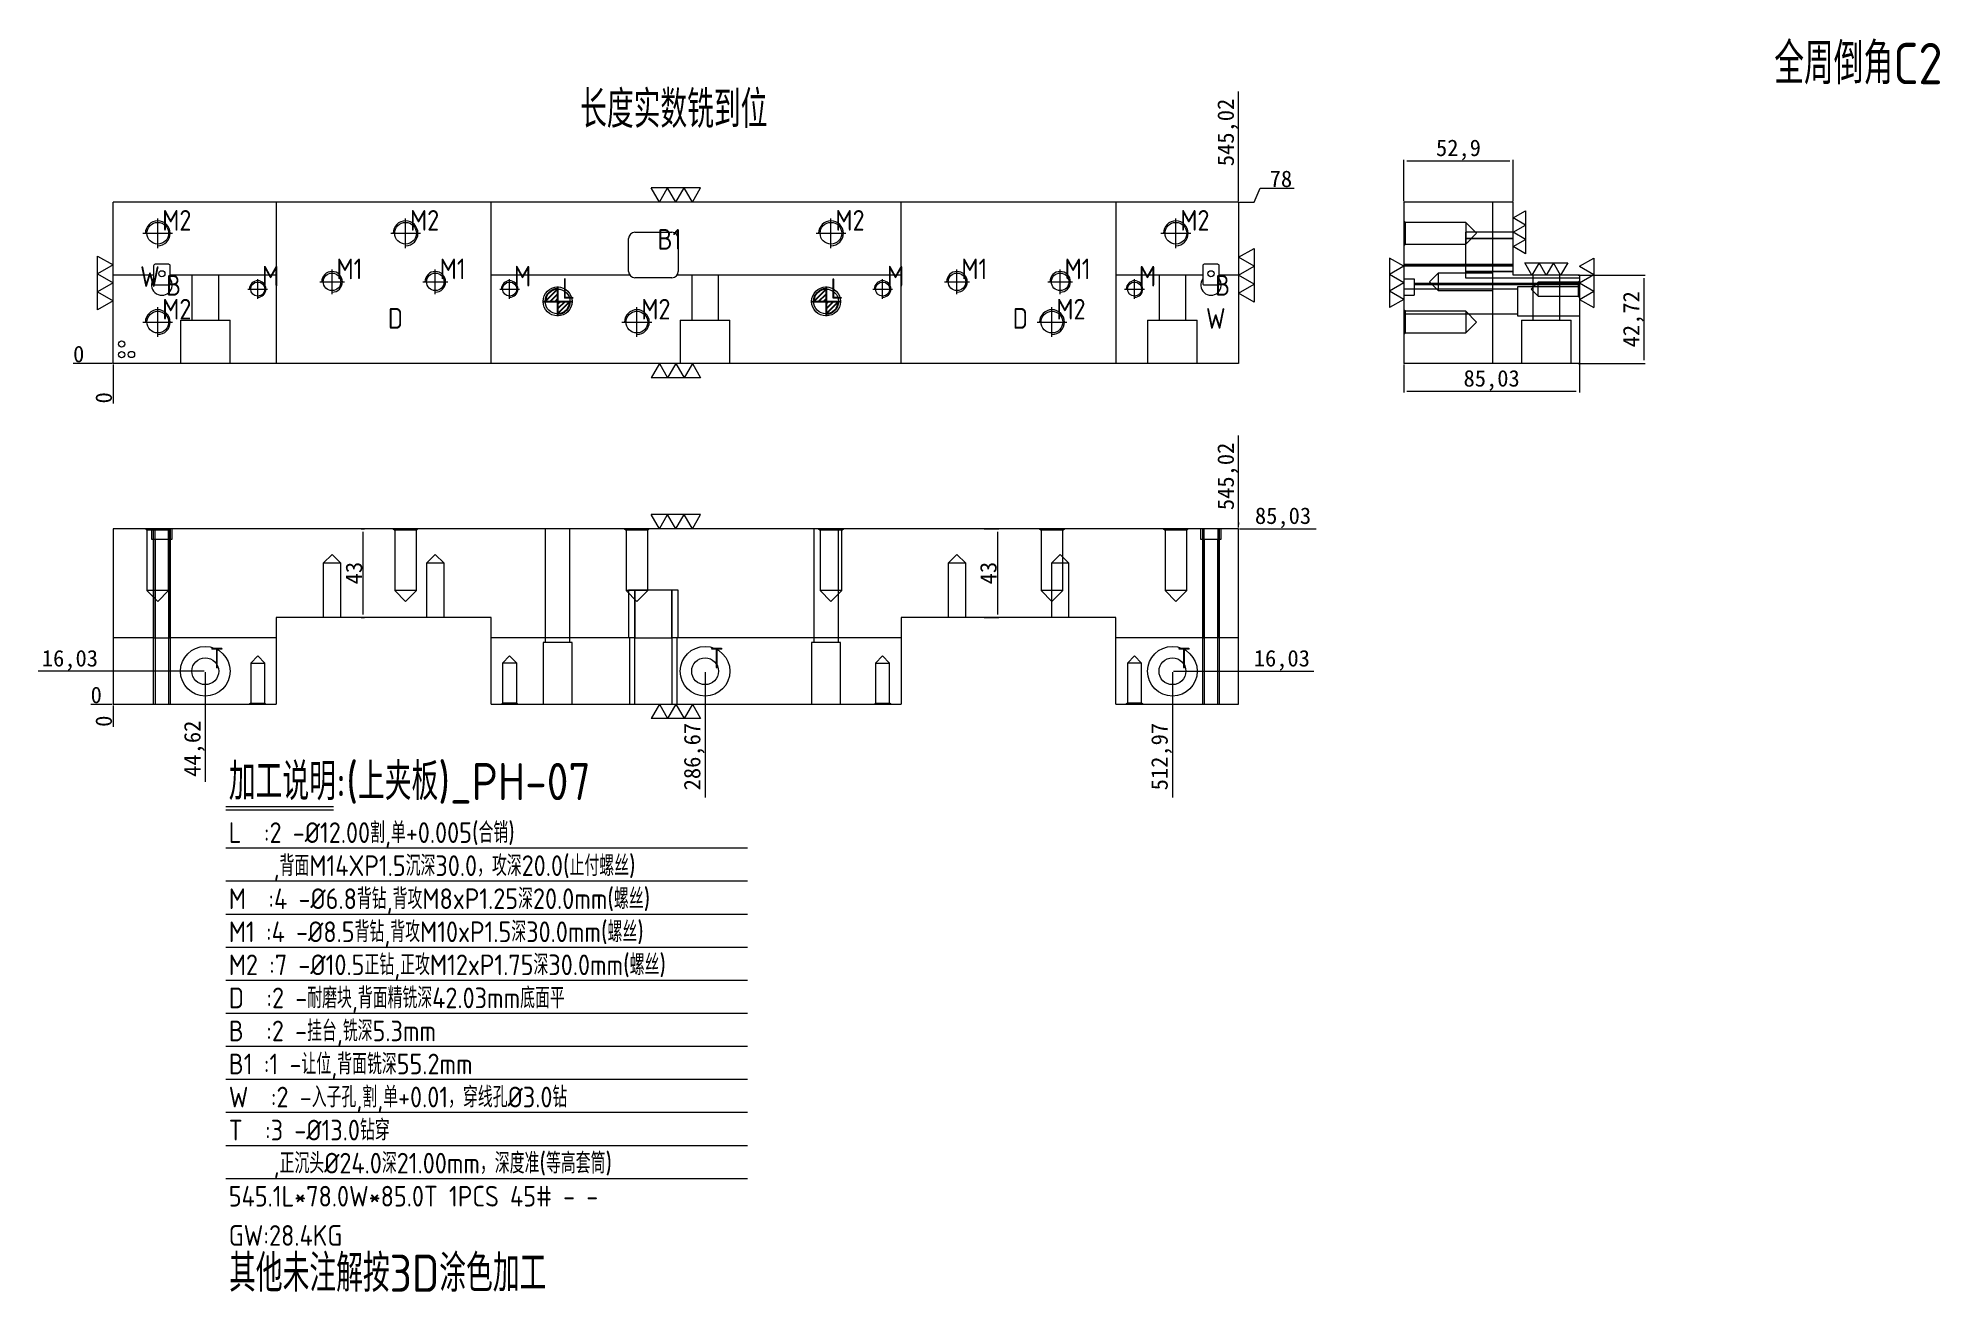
# Model space of a CAD drawing. Header units: millimetres. Extents: x 15161 to 16082, y 65609 to 66216.
import ezdxf

# ---------------------------------------------------------------- set-up
doc = ezdxf.new("R2010")
doc.units = ezdxf.units.MM
doc.linetypes.add('CENTER', pattern=[0])
doc.linetypes.add('DASHED', pattern=[0])
doc.layers.add('dim', color=4, linetype='Continuous')
doc.layers.add('dim_temp', color=161, linetype='Continuous', lineweight=9)
doc.layers.add('PH', color=7, linetype='Continuous', true_color=0xffffff)
doc.layers.add('U1', color=7, linetype='Continuous', true_color=0xffffff)
doc.styles.add('_PUG_ERP', font='txt')
doc.styles.add('gbenor', font='gbenor.shx', dxfattribs={"bigfont": 'gbcbig'})
doc.dimstyles.new('_PUG_ERP', dxfattribs={"dimtxt": 8, "dimasz": 1.5, "dimexe": 0.5, "dimexo": 0.5, "dimgap": 0.5, "dimtad": 1, "dimtxsty": '_PUG_ERP', "dimblk": 'CLOSEDBLANK', "dimcen": 0, "dimclrd": 4, "dimclre": 4, "dimclrt": 3, "dimazin": 3, "dimtfac": 1, "dimtmove": 0, "dimatfit": 3, "dimldrblk": 'CLOSEDBLANK', "dimlwd": 9, "dimlwe": 9})

# ---------------------------------------------------------------- blocks, each defined once
blk = doc.blocks.new('*D1268')
at = {"layer": 'Defpoints', "color": 0}
for p in [(15742.03, 66136.39), (15755.53, 66143.19), (15197.01, 66058.39)]:
    blk.add_point(p, dxfattribs=at)
at = {"layer": 'dim_temp', "color": 4, "lineweight": 9}
for p, q in [((15742.53, 66136.39), (15749.53, 66136.39)), ((15749.53, 66136.39), (15752.53, 66143.19)), ((15752.53, 66143.19), (15768.99, 66143.19))]:
    blk.add_line(p, q, dxfattribs=at)
at = {"layer": 'dim_temp', "color": 3, "lineweight": 18, "insert": (15762.51, 66147.69), "char_height": 8, "attachment_point": 5, "style": '_PUG_ERP'}
blk.add_mtext('78', dxfattribs=at)
blk = doc.blocks.new('_ClosedBlank')
blk = doc.blocks.new('*D1269')
at = {"layer": 'Defpoints', "color": 0}
for p in [(15183.51, 66058.39), (15197.01, 66058.39), (15197.01, 66058.39)]:
    blk.add_point(p, dxfattribs=at)
at = {"layer": 'dim_temp', "color": 4, "lineweight": 9}
blk.add_line((15196.51, 66058.39), (15177.68, 66058.39), dxfattribs=at)
at = {"layer": 'dim_temp', "color": 3, "lineweight": 18, "insert": (15180.35, 66062.89), "char_height": 8, "attachment_point": 5, "style": '_PUG_ERP'}
blk.add_mtext('0', dxfattribs=at)
blk = doc.blocks.new('*D1270')
at = {"layer": 'Defpoints', "color": 0}
for p in [(15197.01, 66058.39), (15197.01, 66058.39), (15197.01, 66044.89)]:
    blk.add_point(p, dxfattribs=at)
at = {"layer": 'dim_temp', "color": 4, "lineweight": 9}
blk.add_line((15197.01, 66057.89), (15197.01, 66039.06), dxfattribs=at)
at = {"layer": 'dim_temp', "color": 3, "lineweight": 18, "insert": (15192.51, 66041.73), "char_height": 8, "attachment_point": 5, "rotation": 90, "style": '_PUG_ERP'}
blk.add_mtext('0', dxfattribs=at)
blk = doc.blocks.new('*D1271')
at = {"layer": 'Defpoints', "color": 0}
for p in [(15742.03, 66149.89), (15742.03, 66136.39), (15197.01, 66058.39)]:
    blk.add_point(p, dxfattribs=at)
at = {"layer": 'dim_temp', "color": 4, "lineweight": 9}
for p, q in [((15742.03, 66146.89), (15742.03, 66190.01)), ((15742.03, 66143.89), (15742.03, 66146.89)), ((15742.03, 66136.89), (15742.03, 66143.89))]:
    blk.add_line(p, q, dxfattribs=at)
at = {"layer": 'dim_temp', "color": 3, "lineweight": 18, "insert": (15736.77, 66170.2), "char_height": 8, "attachment_point": 5, "rotation": 90, "style": '_PUG_ERP'}
blk.add_mtext('545,02', dxfattribs=at)
blk = doc.blocks.new('*D1272')
at = {"layer": 'Defpoints', "color": 0}
for p in [(15709.98, 65909.39), (15747.03, 65909.39), (15197.01, 65893.36)]:
    blk.add_point(p, dxfattribs=at)
at = {"layer": 'dim_temp', "color": 4, "lineweight": 9}
blk.add_line((15710.48, 65909.39), (15778.39, 65909.39), dxfattribs=at)
at = {"layer": 'dim_temp', "color": 3, "lineweight": 18, "insert": (15762.96, 65914.65), "char_height": 8, "attachment_point": 5, "style": '_PUG_ERP'}
blk.add_mtext('16,03', dxfattribs=at)
blk = doc.blocks.new('*D1273')
at = {"layer": 'Defpoints', "color": 0}
for p in [(15742.03, 65978.39), (15747.03, 65978.39), (15197.01, 65893.36)]:
    blk.add_point(p, dxfattribs=at)
at = {"layer": 'dim_temp', "color": 4, "lineweight": 9}
blk.add_line((15742.53, 65978.39), (15779.53, 65978.39), dxfattribs=at)
at = {"layer": 'dim_temp', "color": 3, "lineweight": 18, "insert": (15763.53, 65983.65), "char_height": 8, "attachment_point": 5, "style": '_PUG_ERP'}
blk.add_mtext('85,03', dxfattribs=at)
blk = doc.blocks.new('*D1274')
at = {"layer": 'Defpoints', "color": 0}
for p in [(15192.01, 65893.36), (15197.01, 65893.36), (15197.01, 65893.36)]:
    blk.add_point(p, dxfattribs=at)
at = {"layer": 'dim_temp', "color": 4, "lineweight": 9}
blk.add_line((15196.51, 65893.36), (15186.18, 65893.36), dxfattribs=at)
at = {"layer": 'dim_temp', "color": 3, "lineweight": 18, "insert": (15188.85, 65897.86), "char_height": 8, "attachment_point": 5, "style": '_PUG_ERP'}
blk.add_mtext('0', dxfattribs=at)
blk = doc.blocks.new('*D1275')
at = {"layer": 'Defpoints', "color": 0}
for p in [(15192.01, 65909.39), (15241.63, 65909.39), (15197.01, 65893.36)]:
    blk.add_point(p, dxfattribs=at)
at = {"layer": 'dim_temp', "color": 4, "lineweight": 9}
blk.add_line((15241.13, 65909.39), (15160.66, 65909.39), dxfattribs=at)
at = {"layer": 'dim_temp', "color": 3, "lineweight": 18, "insert": (15176.09, 65914.65), "char_height": 8, "attachment_point": 5, "style": '_PUG_ERP'}
blk.add_mtext('16,03', dxfattribs=at)
blk = doc.blocks.new('*D1276')
at = {"layer": 'Defpoints', "color": 0}
for p in [(15709.98, 65909.39), (15197.01, 65893.36), (15709.98, 65888.36)]:
    blk.add_point(p, dxfattribs=at)
at = {"layer": 'dim_temp', "color": 4, "lineweight": 9}
for p, q in [((15709.98, 65908.89), (15709.98, 65894.36)), ((15709.98, 65894.36), (15709.98, 65891.36)), ((15709.98, 65891.36), (15709.98, 65848.24))]:
    blk.add_line(p, q, dxfattribs=at)
at = {"layer": 'dim_temp', "color": 3, "lineweight": 18, "insert": (15704.72, 65868.05), "char_height": 8, "attachment_point": 5, "rotation": 90, "style": '_PUG_ERP'}
blk.add_mtext('512,97', dxfattribs=at)
blk = doc.blocks.new('*D1277')
at = {"layer": 'Defpoints', "color": 0}
for p in [(15483.68, 65909.39), (15197.01, 65893.36), (15483.68, 65888.36)]:
    blk.add_point(p, dxfattribs=at)
at = {"layer": 'dim_temp', "color": 4, "lineweight": 9}
for p, q in [((15483.68, 65908.89), (15483.68, 65894.36)), ((15483.68, 65894.36), (15483.68, 65891.36)), ((15483.68, 65891.36), (15483.68, 65848.24))]:
    blk.add_line(p, q, dxfattribs=at)
at = {"layer": 'dim_temp', "color": 3, "lineweight": 18, "insert": (15478.42, 65868.05), "char_height": 8, "attachment_point": 5, "rotation": 90, "style": '_PUG_ERP'}
blk.add_mtext('286,67', dxfattribs=at)
blk = doc.blocks.new('*D1278')
at = {"layer": 'Defpoints', "color": 0}
for p in [(15241.63, 65909.39), (15197.01, 65893.36), (15241.63, 65888.36)]:
    blk.add_point(p, dxfattribs=at)
at = {"layer": 'dim_temp', "color": 4, "lineweight": 9}
for p, q in [((15241.63, 65908.89), (15241.63, 65894.36)), ((15241.63, 65894.36), (15241.63, 65891.36)), ((15241.63, 65891.36), (15241.63, 65855.86))]:
    blk.add_line(p, q, dxfattribs=at)
at = {"layer": 'dim_temp', "color": 3, "lineweight": 18, "insert": (15236.37, 65871.86), "char_height": 8, "attachment_point": 5, "rotation": 90, "style": '_PUG_ERP'}
blk.add_mtext('44,62', dxfattribs=at)
blk = doc.blocks.new('*D1279')
at = {"layer": 'Defpoints', "color": 0}
for p in [(15197.01, 65893.36), (15197.01, 65893.36), (15197.01, 65888.36)]:
    blk.add_point(p, dxfattribs=at)
at = {"layer": 'dim_temp', "color": 4, "lineweight": 9}
blk.add_line((15197.01, 65892.86), (15197.01, 65882.53), dxfattribs=at)
at = {"layer": 'dim_temp', "color": 3, "lineweight": 18, "insert": (15192.51, 65885.2), "char_height": 8, "attachment_point": 5, "rotation": 90, "style": '_PUG_ERP'}
blk.add_mtext('0', dxfattribs=at)
blk = doc.blocks.new('*D1280')
at = {"layer": 'Defpoints', "color": 0}
for p in [(15742.03, 65983.39), (15742.03, 65978.39), (15197.01, 65893.36)]:
    blk.add_point(p, dxfattribs=at)
at = {"layer": 'dim_temp', "color": 4, "lineweight": 9}
for p, q in [((15742.03, 65980.39), (15742.03, 66023.51)), ((15742.03, 65978.89), (15742.03, 65981.39)), ((15742.03, 65981.39), (15742.03, 65980.39))]:
    blk.add_line(p, q, dxfattribs=at)
at = {"layer": 'dim_temp', "color": 3, "lineweight": 18, "insert": (15736.77, 66003.7), "char_height": 8, "attachment_point": 5, "rotation": 90, "style": '_PUG_ERP'}
blk.add_mtext('545,02', dxfattribs=at)
blk = doc.blocks.new('*D1281')
at = {"layer": 'Defpoints', "color": 0}
for p in [(15822.03, 66058.39), (15907.06, 66058.39), (15907.06, 66044.89)]:
    blk.add_point(p, dxfattribs=at)
at = {"layer": 'dim_temp', "color": 4, "lineweight": 9}
for p, q in [((15822.03, 66057.89), (15822.03, 66044.39)), ((15907.06, 66057.89), (15907.06, 66044.39)), ((15823.53, 66044.89), (15905.56, 66044.89))]:
    blk.add_line(p, q, dxfattribs=at)
at = {"layer": 'dim_temp', "color": 3, "lineweight": 18, "insert": (15864.55, 66050.15), "char_height": 8, "attachment_point": 5, "style": '_PUG_ERP'}
blk.add_mtext('85,03', dxfattribs=at)
blk = doc.blocks.new('pg_hx_L0')
at = {"color": 230}
for p, q in [((-0.6, 0), (0.6, 0)), ((-0.5, -0.003), (0, 0.497)), ((-0.3, 0), (0, 0.3)), ((-0.1, 0), (0, 0.1)), ((0, 0.6), (0, -0.6)), ((0.5, 0.003), (0, -0.497)), ((0.1, 0), (0, -0.1)), ((0.3, 0), (0, -0.3))]:
    blk.add_line(p, q, dxfattribs=at)
for start, end in [(90, 180), (270, 0)]:
    blk.add_arc((0, 0), 0.5, start, end, dxfattribs=at)
blk = doc.blocks.new('pg_hx_LLL0')
blk.add_blockref('pg_hx_L0', (0, 0))
blk = doc.blocks.new('*D1282')
at = {"layer": 'Defpoints', "color": 0}
for p in [(15874.93, 66156.47), (15822.03, 66136.39), (15874.93, 66136.39)]:
    blk.add_point(p, dxfattribs=at)
at = {"layer": 'dim_temp', "color": 4, "lineweight": 9}
for p, q in [((15822.03, 66136.89), (15822.03, 66156.97)), ((15823.53, 66156.47), (15873.43, 66156.47)), ((15874.93, 66136.89), (15874.93, 66156.97))]:
    blk.add_line(p, q, dxfattribs=at)
at = {"layer": 'dim_temp', "color": 3, "lineweight": 18, "insert": (15848.48, 66161.73), "char_height": 8, "attachment_point": 5, "style": '_PUG_ERP'}
blk.add_mtext('52,9', dxfattribs=at)
blk = doc.blocks.new('*D1283')
at = {"layer": 'Defpoints', "color": 0}
for p in [(15906.02, 66101.11), (15938.44, 66101.11), (15906.02, 66058.39)]:
    blk.add_point(p, dxfattribs=at)
at = {"layer": 'dim_temp', "color": 4, "lineweight": 9}
for p, q in [((15906.52, 66101.11), (15938.94, 66101.11)), ((15938.44, 66059.89), (15938.44, 66099.61)), ((15906.52, 66058.39), (15938.94, 66058.39))]:
    blk.add_line(p, q, dxfattribs=at)
at = {"layer": 'dim_temp', "color": 3, "lineweight": 18, "insert": (15933.18, 66079.75), "char_height": 8, "attachment_point": 5, "rotation": 90, "style": '_PUG_ERP'}
blk.add_mtext('42,72', dxfattribs=at)
blk = doc.blocks.new('*D1284')
at = {"layer": 'Defpoints', "color": 0}
for p in [(15316.67, 65978.39), (15318.17, 65978.39), (15316.67, 65935.39)]:
    blk.add_point(p, dxfattribs=at)
at = {"layer": 'dim_temp', "color": 4, "lineweight": 9}
for p, q in [((15317.17, 65978.39), (15318.67, 65978.39)), ((15318.17, 65936.89), (15318.17, 65976.89)), ((15317.17, 65935.39), (15318.67, 65935.39))]:
    blk.add_line(p, q, dxfattribs=at)
at = {"layer": 'dim_temp', "color": 3, "lineweight": 18, "insert": (15313.67, 65956.89), "char_height": 8, "attachment_point": 5, "rotation": 90, "style": '_PUG_ERP'}
blk.add_mtext('43', dxfattribs=at)
blk = doc.blocks.new('*D1285')
at = {"layer": 'Defpoints', "color": 0}
for p in [(15618.26, 65978.39), (15625.39, 65978.39), (15618.26, 65935.39)]:
    blk.add_point(p, dxfattribs=at)
at = {"layer": 'dim_temp', "color": 4, "lineweight": 9}
for p, q in [((15618.76, 65978.39), (15625.89, 65978.39)), ((15625.39, 65936.89), (15625.39, 65976.89)), ((15618.76, 65935.39), (15625.89, 65935.39))]:
    blk.add_line(p, q, dxfattribs=at)
at = {"layer": 'dim_temp', "color": 3, "lineweight": 18, "insert": (15620.89, 65956.89), "char_height": 8, "attachment_point": 5, "rotation": 90, "style": '_PUG_ERP'}
blk.add_mtext('43', dxfattribs=at)

msp = doc.modelspace()

# ---------------------------------------------------------------- linework, layer by layer
at = {"layer": 'dim', "color": 20, "linetype": 'Continuous', "lineweight": 18}
for p, q in [((15461.525, 66136.392), (15457.525, 66143.32)), ((15481.525, 66143.32), (15457.525, 66143.32)), ((15461.525, 66136.392), (15465.525, 66143.32)), ((15469.525, 66136.392), (15465.525, 66143.32)), ((15469.525, 66136.392), (15473.525, 66143.32)), ((15477.525, 66136.392), (15473.525, 66143.32)), ((15477.525, 66136.392), (15481.525, 66143.32)), ((15822.034, 66105.392), (15815.106, 66109.392)), ((15815.106, 66109.392), (15815.106, 66085.392)), ((15907.064, 66105.392), (15913.992, 66109.392)), ((15913.992, 66109.392), (15913.992, 66085.392)), ((15822.034, 66105.392), (15815.106, 66101.392)), ((15822.034, 66097.392), (15815.106, 66101.392)), ((15907.064, 66105.392), (15913.992, 66101.392)), ((15907.064, 66097.392), (15913.992, 66101.392)), ((15822.034, 66097.392), (15815.106, 66093.392)), ((15822.034, 66089.392), (15815.106, 66093.392)), ((15907.064, 66097.392), (15913.992, 66093.392)), ((15907.064, 66089.392), (15913.992, 66093.392)), ((15822.034, 66089.392), (15815.106, 66085.392)), ((15907.064, 66089.392), (15913.992, 66085.392)), ((15461.525, 66058.392), (15457.525, 66051.464)), ((15461.525, 66058.392), (15465.525, 66051.464)), ((15469.525, 66058.392), (15465.525, 66051.464)), ((15469.525, 66058.392), (15473.525, 66051.464)), ((15477.525, 66058.392), (15473.525, 66051.464)), ((15477.525, 66058.392), (15481.525, 66051.464)), ((15481.525, 66051.464), (15457.525, 66051.464)), ((15461.525, 65978.392), (15457.525, 65985.32)), ((15481.525, 65985.32), (15457.525, 65985.32)), ((15461.525, 65978.392), (15465.525, 65985.32)), ((15469.525, 65978.392), (15465.525, 65985.32)), ((15469.525, 65978.392), (15473.525, 65985.32)), ((15477.525, 65978.392), (15473.525, 65985.32)), ((15477.525, 65978.392), (15481.525, 65985.32)), ((15461.525, 65893.362), (15457.525, 65886.434)), ((15461.525, 65893.362), (15465.525, 65886.434)), ((15469.525, 65893.362), (15465.525, 65886.434)), ((15469.525, 65893.362), (15473.525, 65886.434)), ((15477.525, 65893.362), (15473.525, 65886.434)), ((15477.525, 65893.362), (15481.525, 65886.434)), ((15481.525, 65886.434), (15457.525, 65886.434))]:
    msp.add_line(p, q, dxfattribs=at)
at = {"layer": 'dim', "color": 8, "linetype": 'Continuous', "lineweight": 18}
for p, q in [((15251.517, 65843.862), (15303.681, 65843.862)), ((15251.517, 65842.362), (15303.681, 65842.362)), ((15251.517, 65823.862), (15504.237, 65823.862)), ((15251.517, 65807.862), (15504.237, 65807.862)), ((15251.517, 65791.862), (15504.237, 65791.862)), ((15251.517, 65775.862), (15504.237, 65775.862)), ((15251.517, 65759.862), (15504.237, 65759.862)), ((15251.517, 65743.862), (15504.237, 65743.862)), ((15251.517, 65727.862), (15504.237, 65727.862)), ((15251.517, 65711.862), (15504.237, 65711.862)), ((15251.517, 65695.862), (15504.237, 65695.862)), ((15251.517, 65679.862), (15504.237, 65679.862)), ((15251.517, 65663.862), (15504.237, 65663.862))]:
    msp.add_line(p, q, dxfattribs=at)
at = {"layer": 'dim', "lineweight": 18}
for points in [[(15880.934, 66111.511), (15874.934, 66114.975), (15880.934, 66118.439), (15874.934, 66121.903), (15880.934, 66125.367), (15874.934, 66128.832), (15880.934, 66132.296), (15880.934, 66111.511)], [(15189.515, 66110.383), (15197.015, 66106.053), (15189.515, 66101.722), (15197.015, 66097.392), (15189.515, 66093.062), (15197.015, 66088.732), (15189.515, 66084.402), (15189.515, 66110.383)], [(15749.534, 66088.122), (15742.034, 66092.452), (15749.534, 66096.782), (15742.034, 66101.112), (15749.534, 66105.442), (15742.034, 66109.773), (15749.534, 66114.103), (15749.534, 66088.122)], [(15901.392, 66107.112), (15897.927, 66101.112), (15894.463, 66107.112), (15890.999, 66101.112), (15887.535, 66107.112), (15884.071, 66101.112), (15880.607, 66107.112), (15901.392, 66107.112)]]:
    msp.add_lwpolyline(points, close=True, dxfattribs=at)
for centre in [(15201.149, 66067.773), (15201.149, 66062.603), (15205.89, 66062.711)]:
    msp.add_circle(centre, 1.523, dxfattribs=at)
at = {"layer": 'PH', "color": 135, "linetype": 'Continuous', "lineweight": 18}
for p, q in [((15742.034, 66136.392), (15197.015, 66136.392)), ((15197.015, 66058.392), (15197.015, 66136.392)), ((15742.034, 66136.392), (15742.034, 66058.392)), ((15874.934, 66136.392), (15822.034, 66136.392)), ((15822.034, 66136.392), (15822.034, 66058.392)), ((15874.934, 66101.112), (15874.934, 66136.392)), ((15907.064, 66101.112), (15874.934, 66101.112)), ((15907.064, 66101.112), (15907.064, 66058.392)), ((15742.034, 66058.392), (15197.015, 66058.392)), ((15907.064, 66058.392), (15822.034, 66058.392)), ((15742.034, 65978.392), (15197.015, 65978.392)), ((15197.015, 65978.392), (15197.015, 65893.362)), ((15742.034, 65893.362), (15742.034, 65978.392)), ((15276.034, 65935.392), (15276.034, 65893.362)), ((15380.034, 65893.362), (15380.034, 65935.392)), ((15578.634, 65935.392), (15578.634, 65893.362)), ((15682.634, 65893.362), (15682.634, 65935.392)), ((15197.015, 65893.362), (15276.034, 65893.362)), ((15380.034, 65893.362), (15578.634, 65893.362)), ((15682.634, 65893.362), (15742.034, 65893.362))]:
    msp.add_line(p, q, dxfattribs=at)
at = {"layer": 'PH', "color": 2, "linetype": 'DASHED', "lineweight": 13, "ltscale": 0.568558}
for p, q in [((15276.034, 66136.392), (15276.034, 66058.392)), ((15380.034, 66058.392), (15380.034, 66136.392)), ((15578.634, 66058.392), (15578.634, 66136.392)), ((15682.634, 66136.392), (15682.634, 66058.392)), ((15865.034, 66136.392), (15865.034, 66058.392))]:
    msp.add_line(p, q, dxfattribs=at)
at = {"layer": 'PH', "color": 1, "linetype": 'CENTER', "lineweight": 18, "ltscale": 0.568558}
for p, q in [((15218.634, 66114.192), (15218.634, 66128.592)), ((15338.634, 66114.192), (15338.634, 66128.592)), ((15544.634, 66114.192), (15544.634, 66128.592)), ((15711.634, 66114.192), (15711.634, 66128.592)), ((15211.434, 66121.392), (15225.834, 66121.392)), ((15331.434, 66121.392), (15345.834, 66121.392)), ((15537.434, 66121.392), (15551.834, 66121.392)), ((15704.434, 66121.392), (15718.834, 66121.392)), ((15303.034, 66091.892), (15303.034, 66103.892)), ((15353.034, 66091.892), (15353.034, 66103.892)), ((15605.634, 66091.892), (15605.634, 66103.892)), ((15655.634, 66091.892), (15655.634, 66103.892)), ((15262.234, 66094.392), (15271.834, 66094.392)), ((15267.034, 66089.592), (15267.034, 66099.192)), ((15297.034, 66097.892), (15309.034, 66097.892)), ((15347.034, 66097.892), (15359.034, 66097.892)), ((15384.234, 66094.392), (15393.834, 66094.392)), ((15389.034, 66089.592), (15389.034, 66099.192)), ((15564.834, 66094.392), (15574.434, 66094.392)), ((15569.634, 66089.592), (15569.634, 66099.192)), ((15599.634, 66097.892), (15611.634, 66097.892)), ((15649.634, 66097.892), (15661.634, 66097.892)), ((15686.834, 66094.392), (15696.434, 66094.392)), ((15691.634, 66089.592), (15691.634, 66099.192)), ((15218.634, 66071.192), (15218.634, 66085.592)), ((15450.634, 66071.192), (15450.634, 66085.592)), ((15651.634, 66071.192), (15651.634, 66085.592)), ((15211.434, 66078.392), (15225.834, 66078.392)), ((15443.434, 66078.392), (15457.834, 66078.392)), ((15644.434, 66078.392), (15658.834, 66078.392))]:
    msp.add_line(p, q, dxfattribs=at)
at = {"layer": 'PH', "color": 135, "linetype": 'DASHED', "lineweight": 13, "ltscale": 0.568558}
for p, q in [((15822.781, 66126.645), (15822.034, 66127.392)), ((15852.034, 66126.645), (15822.781, 66126.645)), ((15822.781, 66121.392), (15822.781, 66126.645)), ((15822.781, 66116.139), (15822.781, 66121.392)), ((15874.934, 66121.903), (15851.834, 66121.903)), ((15857.287, 66121.392), (15852.034, 66126.645)), ((15852.034, 66126.645), (15852.034, 66121.392)), ((15852.034, 66116.139), (15857.287, 66121.392)), ((15852.034, 66121.392), (15852.034, 66116.139)), ((15822.034, 66115.392), (15822.781, 66116.139)), ((15822.781, 66116.139), (15852.034, 66116.139)), ((15216.634, 66101.112), (15197.015, 66101.112)), ((15276.034, 66101.112), (15224.634, 66101.112)), ((15447.228, 66101.112), (15380.034, 66101.112)), ((15578.634, 66101.112), (15470.041, 66101.112)), ((15724.634, 66101.112), (15682.634, 66101.112)), ((15742.034, 66101.112), (15732.634, 66101.112)), ((15851.834, 66099.903), (15907.064, 66099.903)), ((15822.034, 66099.392), (15827.034, 66099.392)), ((15877.064, 66094.392), (15822.034, 66094.392)), ((15822.034, 66091.392), (15827.034, 66091.392)), ((15907.064, 66096.392), (15827.034, 66096.392)), ((15907.064, 66095.392), (15877.064, 66095.392)), ((15877.064, 66095.392), (15877.064, 66088.392)), ((15822.034, 66082.392), (15877.064, 66082.392)), ((15877.064, 66088.392), (15877.064, 66081.392)), ((15877.064, 66081.392), (15907.064, 66081.392)), ((15215.634, 65978.392), (15215.634, 65973.392)), ((15216.634, 65973.392), (15216.634, 65978.392)), ((15216.634, 65893.362), (15216.634, 65973.392)), ((15224.634, 65978.392), (15224.634, 65973.392)), ((15224.634, 65973.392), (15224.634, 65893.362)), ((15225.634, 65973.392), (15225.634, 65978.392)), ((15406.253, 65978.392), (15406.253, 65923.362)), ((15418.254, 65923.362), (15418.254, 65978.392)), ((15536.253, 65978.392), (15536.253, 65923.362)), ((15548.254, 65923.362), (15548.254, 65978.392)), ((15705.634, 65978.392), (15706.381, 65977.645)), ((15706.381, 65977.645), (15706.381, 65948.392)), ((15716.887, 65977.645), (15706.381, 65977.645)), ((15716.887, 65977.645), (15717.634, 65978.392)), ((15716.887, 65948.392), (15716.887, 65977.645)), ((15723.634, 65978.392), (15723.634, 65973.392)), ((15724.634, 65973.392), (15724.634, 65978.392)), ((15724.634, 65893.362), (15724.634, 65973.392)), ((15732.634, 65978.392), (15732.634, 65973.392)), ((15732.634, 65973.392), (15732.634, 65893.362)), ((15733.634, 65973.392), (15733.634, 65978.392)), ((15446.634, 65948.592), (15446.634, 65925.492)), ((15470.634, 65925.492), (15470.634, 65948.592)), ((15706.381, 65948.392), (15711.634, 65943.139)), ((15716.887, 65948.392), (15706.381, 65948.392)), ((15711.634, 65943.139), (15716.887, 65948.392)), ((15216.634, 65925.492), (15197.015, 65925.492)), ((15216.634, 65925.492), (15217.334, 65925.492)), ((15223.934, 65925.492), (15224.634, 65925.492)), ((15276.034, 65925.492), (15224.634, 65925.492)), ((15447.228, 65925.492), (15380.034, 65925.492)), ((15449.634, 65925.492), (15447.228, 65925.492)), ((15447.228, 65893.362), (15447.228, 65925.492)), ((15449.634, 65925.492), (15467.634, 65925.492)), ((15470.041, 65925.492), (15467.634, 65925.492)), ((15578.634, 65925.492), (15470.041, 65925.492)), ((15470.041, 65925.492), (15470.041, 65893.362)), ((15724.634, 65925.492), (15682.634, 65925.492)), ((15724.634, 65925.492), (15725.334, 65925.492)), ((15732.634, 65925.492), (15731.934, 65925.492)), ((15742.034, 65925.492), (15732.634, 65925.492)), ((15405.254, 65923.362), (15405.254, 65893.362)), ((15419.254, 65923.362), (15405.254, 65923.362)), ((15419.254, 65893.362), (15419.254, 65923.362)), ((15535.254, 65923.362), (15535.254, 65893.362)), ((15549.254, 65923.362), (15535.254, 65923.362)), ((15549.254, 65893.362), (15549.254, 65923.362))]:
    msp.add_line(p, q, dxfattribs=at)
at = {"layer": 'PH', "color": 31, "linetype": 'DASHED', "lineweight": 13, "ltscale": 0.568558}
for p, q in [((15446.634, 66102.903), (15446.634, 66118.903)), ((15449.634, 66121.903), (15467.634, 66121.903)), ((15470.634, 66118.903), (15470.634, 66102.903)), ((15851.834, 66121.903), (15851.834, 66118.903)), ((15851.834, 66118.903), (15851.834, 66102.903)), ((15235.133, 66101.112), (15235.133, 66079.392)), ((15248.135, 66079.392), (15248.135, 66101.112)), ((15467.634, 66099.903), (15449.634, 66099.903)), ((15477.183, 66101.112), (15477.183, 66079.392)), ((15490.185, 66079.392), (15490.185, 66101.112)), ((15703.483, 66101.112), (15703.483, 66079.392)), ((15716.485, 66079.392), (15716.485, 66101.112)), ((15851.834, 66102.903), (15851.834, 66099.903)), ((15884.533, 66101.112), (15884.533, 66079.392)), ((15897.535, 66079.392), (15897.535, 66101.112)), ((15827.034, 66099.392), (15827.034, 66091.392)), ((15229.633, 66079.392), (15229.633, 66058.392)), ((15229.633, 66079.392), (15253.636, 66079.392)), ((15253.636, 66058.392), (15253.636, 66079.392)), ((15471.683, 66079.392), (15471.683, 66058.392)), ((15471.683, 66079.392), (15495.686, 66079.392)), ((15495.686, 66058.392), (15495.686, 66079.392)), ((15697.983, 66079.392), (15697.983, 66058.392)), ((15697.983, 66079.392), (15721.986, 66079.392)), ((15721.986, 66058.392), (15721.986, 66079.392)), ((15879.033, 66079.392), (15879.033, 66058.392)), ((15879.033, 66079.392), (15903.036, 66079.392)), ((15903.036, 66058.392), (15903.036, 66079.392)), ((15215.634, 65973.392), (15225.634, 65973.392)), ((15723.634, 65973.392), (15733.634, 65973.392)), ((15449.634, 65948.592), (15446.634, 65948.592)), ((15467.634, 65948.592), (15449.634, 65948.592)), ((15470.634, 65948.592), (15467.634, 65948.592))]:
    msp.add_line(p, q, dxfattribs=at)
at = {"layer": 'PH', "color": 155, "linetype": 'DASHED', "lineweight": 13, "ltscale": 0.568558}
for p, q in [((15874.934, 66118.903), (15851.834, 66118.903)), ((15851.834, 66118.903), (15874.934, 66118.903)), ((15822.034, 66105.692), (15874.934, 66105.692)), ((15874.934, 66105.692), (15822.034, 66105.692)), ((15822.034, 66105.692), (15874.934, 66105.692)), ((15874.934, 66105.692), (15822.034, 66105.692)), ((15851.834, 66102.903), (15874.934, 66102.903)), ((15874.934, 66102.903), (15851.834, 66102.903)), ((15907.064, 66097.092), (15827.034, 66097.092)), ((15827.034, 66097.092), (15907.064, 66097.092)), ((15907.064, 66097.092), (15827.034, 66097.092)), ((15827.034, 66097.092), (15907.064, 66097.092)), ((15217.334, 65925.492), (15217.334, 65978.392)), ((15217.334, 65973.392), (15217.334, 65893.362)), ((15223.934, 65978.392), (15223.934, 65925.492)), ((15223.934, 65893.362), (15223.934, 65973.392)), ((15725.334, 65925.492), (15725.334, 65978.392)), ((15725.334, 65973.392), (15725.334, 65893.362)), ((15731.934, 65978.392), (15731.934, 65925.492)), ((15731.934, 65893.362), (15731.934, 65973.392)), ((15449.634, 65948.592), (15449.634, 65925.492)), ((15449.634, 65893.362), (15449.634, 65948.592)), ((15467.634, 65925.492), (15467.634, 65948.592)), ((15467.634, 65948.592), (15467.634, 65893.362))]:
    msp.add_line(p, q, dxfattribs=at)
at = {"layer": 'PH', "color": 1, "linetype": 'DASHED', "lineweight": 13, "ltscale": 0.568558}
for p, q in [((15822.034, 66106.392), (15874.934, 66106.392)), ((15217.334, 65925.492), (15223.934, 65925.492)), ((15731.934, 65925.492), (15725.334, 65925.492))]:
    msp.add_line(p, q, dxfattribs=at)
at = {"layer": 'PH', "color": 5, "linetype": 'DASHED', "lineweight": 13, "ltscale": 0.568558}
for p, q in [((15838.707, 66102.145), (15834.454, 66097.892)), ((15865.034, 66102.145), (15838.707, 66102.145)), ((15838.707, 66102.145), (15838.707, 66097.892)), ((15834.454, 66097.892), (15838.707, 66093.639)), ((15838.707, 66097.892), (15838.707, 66093.639)), ((15838.707, 66093.639), (15865.034, 66093.639)), ((15887.064, 66097.795), (15883.661, 66094.392)), ((15883.661, 66094.392), (15887.064, 66090.989)), ((15906.467, 66097.795), (15887.064, 66097.795)), ((15887.064, 66094.392), (15887.064, 66097.795)), ((15887.064, 66090.989), (15887.064, 66094.392)), ((15887.064, 66090.989), (15906.467, 66090.989)), ((15907.064, 66098.392), (15906.467, 66097.795)), ((15906.467, 66097.795), (15906.467, 66094.392)), ((15906.467, 66094.392), (15906.467, 66090.989)), ((15906.467, 66090.989), (15907.064, 66090.392)), ((15822.781, 66083.645), (15822.034, 66084.392)), ((15852.034, 66083.645), (15822.781, 66083.645)), ((15822.781, 66078.392), (15822.781, 66083.645)), ((15857.287, 66078.392), (15852.034, 66083.645)), ((15852.034, 66083.645), (15852.034, 66078.392)), ((15822.034, 66072.392), (15822.781, 66073.139)), ((15822.781, 66073.139), (15822.781, 66078.392)), ((15822.781, 66073.139), (15852.034, 66073.139)), ((15852.034, 66073.139), (15857.287, 66078.392)), ((15852.034, 66078.392), (15852.034, 66073.139)), ((15212.634, 65978.392), (15213.381, 65977.645)), ((15213.381, 65977.645), (15213.381, 65948.392)), ((15223.887, 65977.645), (15213.381, 65977.645)), ((15223.887, 65977.645), (15224.634, 65978.392)), ((15223.887, 65948.392), (15223.887, 65977.645)), ((15332.634, 65978.392), (15333.381, 65977.645)), ((15333.381, 65977.645), (15333.381, 65948.392)), ((15343.887, 65977.645), (15333.381, 65977.645)), ((15343.887, 65977.645), (15344.634, 65978.392)), ((15343.887, 65948.392), (15343.887, 65977.645)), ((15444.634, 65978.392), (15445.381, 65977.645)), ((15445.381, 65977.645), (15445.381, 65948.392)), ((15455.887, 65977.645), (15445.381, 65977.645)), ((15455.887, 65977.645), (15456.634, 65978.392)), ((15455.887, 65948.392), (15455.887, 65977.645)), ((15538.634, 65978.392), (15539.381, 65977.645)), ((15539.381, 65977.645), (15539.381, 65948.392)), ((15549.887, 65977.645), (15539.381, 65977.645)), ((15549.887, 65977.645), (15550.634, 65978.392)), ((15549.887, 65948.392), (15549.887, 65977.645)), ((15645.634, 65978.392), (15646.381, 65977.645)), ((15646.381, 65977.645), (15646.381, 65948.392)), ((15656.887, 65977.645), (15646.381, 65977.645)), ((15656.887, 65977.645), (15657.634, 65978.392)), ((15656.887, 65948.392), (15656.887, 65977.645)), ((15303.034, 65965.972), (15298.781, 65961.719)), ((15298.781, 65961.719), (15298.781, 65935.392)), ((15307.287, 65961.719), (15298.781, 65961.719)), ((15307.287, 65961.719), (15303.034, 65965.972)), ((15307.287, 65935.392), (15307.287, 65961.719)), ((15353.034, 65965.972), (15348.781, 65961.719)), ((15348.781, 65961.719), (15348.781, 65935.392)), ((15357.287, 65961.719), (15348.781, 65961.719)), ((15357.287, 65961.719), (15353.034, 65965.972)), ((15357.287, 65935.392), (15357.287, 65961.719)), ((15605.634, 65965.972), (15601.381, 65961.719)), ((15601.381, 65961.719), (15601.381, 65935.392)), ((15609.887, 65961.719), (15601.381, 65961.719)), ((15609.887, 65961.719), (15605.634, 65965.972)), ((15609.887, 65935.392), (15609.887, 65961.719)), ((15655.634, 65965.972), (15651.381, 65961.719)), ((15651.381, 65961.719), (15651.381, 65935.392)), ((15659.887, 65961.719), (15651.381, 65961.719)), ((15659.887, 65961.719), (15655.634, 65965.972)), ((15659.887, 65935.392), (15659.887, 65961.719)), ((15213.381, 65948.392), (15218.634, 65943.139)), ((15223.887, 65948.392), (15213.381, 65948.392)), ((15218.634, 65943.139), (15223.887, 65948.392)), ((15333.381, 65948.392), (15338.634, 65943.139)), ((15343.887, 65948.392), (15333.381, 65948.392)), ((15338.634, 65943.139), (15343.887, 65948.392)), ((15445.381, 65948.392), (15450.634, 65943.139)), ((15455.887, 65948.392), (15445.381, 65948.392)), ((15450.634, 65943.139), (15455.887, 65948.392)), ((15539.381, 65948.392), (15544.634, 65943.139)), ((15549.887, 65948.392), (15539.381, 65948.392)), ((15544.634, 65943.139), (15549.887, 65948.392)), ((15646.381, 65948.392), (15651.634, 65943.139)), ((15656.887, 65948.392), (15646.381, 65948.392)), ((15651.634, 65943.139), (15656.887, 65948.392)), ((15267.034, 65916.765), (15263.631, 65913.362)), ((15270.437, 65913.362), (15267.034, 65916.765)), ((15389.034, 65916.765), (15385.631, 65913.362)), ((15392.437, 65913.362), (15389.034, 65916.765)), ((15569.634, 65916.765), (15566.231, 65913.362)), ((15573.037, 65913.362), (15569.634, 65916.765)), ((15691.634, 65916.765), (15688.231, 65913.362)), ((15695.037, 65913.362), (15691.634, 65916.765)), ((15263.631, 65913.362), (15263.631, 65893.959)), ((15263.631, 65913.362), (15270.437, 65913.362)), ((15270.437, 65893.959), (15270.437, 65913.362)), ((15385.631, 65913.362), (15385.631, 65893.959)), ((15392.437, 65913.362), (15385.631, 65913.362)), ((15392.437, 65893.959), (15392.437, 65913.362)), ((15566.231, 65913.362), (15566.231, 65893.959)), ((15566.231, 65913.362), (15573.037, 65913.362)), ((15573.037, 65893.959), (15573.037, 65913.362)), ((15688.231, 65913.362), (15688.231, 65893.959)), ((15695.037, 65913.362), (15688.231, 65913.362)), ((15695.037, 65893.959), (15695.037, 65913.362)), ((15263.631, 65893.959), (15263.034, 65893.362)), ((15263.631, 65893.959), (15270.437, 65893.959)), ((15271.034, 65893.362), (15270.437, 65893.959)), ((15385.631, 65893.959), (15385.034, 65893.362)), ((15392.437, 65893.959), (15385.631, 65893.959)), ((15393.034, 65893.362), (15392.437, 65893.959)), ((15566.231, 65893.959), (15565.634, 65893.362)), ((15566.231, 65893.959), (15573.037, 65893.959)), ((15573.634, 65893.362), (15573.037, 65893.959)), ((15688.231, 65893.959), (15687.634, 65893.362)), ((15695.037, 65893.959), (15688.231, 65893.959)), ((15695.634, 65893.362), (15695.037, 65893.959))]:
    msp.add_line(p, q, dxfattribs=at)
at = {"layer": 'PH', "color": 2, "linetype": 'Continuous', "lineweight": 18}
for p, q in [((15380.034, 65935.392), (15276.034, 65935.392)), ((15682.634, 65935.392), (15578.634, 65935.392))]:
    msp.add_line(p, q, dxfattribs=at)
at = {"layer": 'PH', "color": 1, "lineweight": 18}
for points in [[(15224.634, 66097.092), (15224.634, 66099.392), (15224.634, 66105.692, 0.4142136), (15223.934, 66106.392), (15217.334, 66106.392, 0.4142136), (15216.634, 66105.692), (15216.634, 66099.392), (15216.634, 66097.092, 0.4142136), (15217.334, 66096.392), (15223.934, 66096.392, 0.4142136)], [(15732.634, 66097.092), (15732.634, 66099.392), (15732.634, 66105.692, 0.4142136), (15731.934, 66106.392), (15725.334, 66106.392, 0.4142136), (15724.634, 66105.692), (15724.634, 66099.392), (15724.634, 66097.092, 0.4142136), (15725.334, 66096.392), (15731.934, 66096.392, 0.4142136)]]:
    msp.add_lwpolyline(points, format="xyb", close=True, dxfattribs=at)
at = {"layer": 'PH', "color": 42, "linetype": 'Continuous', "lineweight": 18}
for centre, radius in [((15218.634, 66121.392), 5.253), ((15338.634, 66121.392), 5.253), ((15544.634, 66121.392), 5.253), ((15711.634, 66121.392), 5.253), ((15220.615, 66101.792), 1.5), ((15728.615, 66101.792), 1.5), ((15218.634, 66078.392), 5.253), ((15450.634, 66078.392), 5.253), ((15651.634, 66078.392), 5.253), ((15241.634, 65909.392), 12.002), ((15483.684, 65909.392), 12.002), ((15709.984, 65909.392), 12.002)]:
    msp.add_circle(centre, radius, dxfattribs=at)
at = {"layer": 'PH', "color": 30, "linetype": 'DASHED', "lineweight": 13, "ltscale": 0.568558}
for centre, radius in [((15303.034, 66097.892), 4.253), ((15353.034, 66097.892), 4.253), ((15605.634, 66097.892), 4.253), ((15655.634, 66097.892), 4.253), ((15267.034, 66094.392), 3.403), ((15389.034, 66094.392), 3.403), ((15412.254, 66088.392), 7), ((15542.254, 66088.392), 7), ((15569.634, 66094.392), 3.403), ((15691.634, 66094.392), 3.403)]:
    msp.add_circle(centre, radius, dxfattribs=at)
at = {"layer": 'PH', "color": 1, "linetype": 'Continuous', "lineweight": 18}
for centre in [(15412.254, 66088.392), (15542.254, 66088.392)]:
    msp.add_circle(centre, 6, dxfattribs=at)
at = {"layer": 'PH', "color": 2, "linetype": 'Continuous', "lineweight": 18}
for centre in [(15241.634, 65909.392), (15483.684, 65909.392), (15709.984, 65909.392)]:
    msp.add_circle(centre, 6.501, dxfattribs=at)
at = {"layer": 'PH', "color": 42, "linetype": 'Continuous', "lineweight": 18}
for centre in [(15218.634, 66121.392), (15338.634, 66121.392), (15544.634, 66121.392), (15711.634, 66121.392), (15218.634, 66078.392), (15450.634, 66078.392), (15651.634, 66078.392)]:
    msp.add_arc(centre, 6, 270, 180, dxfattribs=at)
at = {"layer": 'PH', "color": 31, "linetype": 'DASHED', "lineweight": 13, "ltscale": 0.568558}
for centre, start, end in [((15449.634, 66118.903), 90, 180), ((15467.634, 66118.903), 0, 90), ((15449.634, 66102.903), 180, 270), ((15467.634, 66102.903), 270, 0)]:
    msp.add_arc(centre, 3, start, end, dxfattribs=at)
at = {"layer": 'PH', "color": 30, "linetype": 'DASHED', "lineweight": 18, "ltscale": 0.568558}
for centre, radius in [((15303.034, 66097.892), 5), ((15353.034, 66097.892), 5), ((15605.634, 66097.892), 5), ((15655.634, 66097.892), 5), ((15267.034, 66094.392), 4), ((15389.034, 66094.392), 4), ((15569.634, 66094.392), 4), ((15691.634, 66094.392), 4)]:
    msp.add_arc(centre, radius, 270, 180, dxfattribs=at)
at = {"layer": 'PH', "color": 135, "linetype": 'Continuous', "lineweight": 18}
for centre in [(15220.634, 66096.392), (15728.634, 66096.392)]:
    msp.add_arc(centre, 5, 143.130102, 36.869898, dxfattribs=at)

# ---------------------------------------------------------------- block references
at = {"layer": 'PH', "lineweight": 18, "ltscale": 0.568558, "xscale": 12, "yscale": 12, "zscale": 12}
for p in [(15412.254, 66088.392), (15542.254, 66088.392)]:
    msp.add_blockref('pg_hx_LLL0', p, dxfattribs=at)

# ---------------------------------------------------------------- texts
at = {"layer": 'dim', "color": 21, "lineweight": 18, "style": 'gbenor'}
for s, p in [('长度实数铣到位', (15423.141, 66172.392)), ('其他未注解按3D涂色加工', (15253.185, 65608.969))]:
    msp.add_text(s, height=18, dxfattribs=at).set_placement(p)
at = {"layer": 'dim', "color": 4, "lineweight": 18, "style": 'gbenor'}
for s, height, p in [('M2', 10, (15220.779, 66122.657)), ('M2', 10, (15340.779, 66122.657)), ('M2', 10, (15546.779, 66122.657)), ('M2', 10, (15713.779, 66122.657)), ('B1', 10, (15460.659, 66113.458)), ('M1', 10, (15305.159, 66099.147)), ('M1', 10, (15355.159, 66099.147)), ('M1', 10, (15607.759, 66099.147)), ('M1', 10, (15657.759, 66099.147)), ('W', 10, (15210.104, 66095.447)), ('B', 10, (15222.659, 66091.197)), ('M', 10, (15269.139, 66095.637)), ('M', 10, (15391.139, 66095.637)), ('L', 10, (15414.418, 66089.667)), ('L', 10, (15544.418, 66089.667)), ('M', 10, (15571.739, 66095.637)), ('M', 10, (15693.739, 66095.637)), ('B', 10, (15730.659, 66091.197)), ('M2', 10, (15220.779, 66079.657)), ('D', 10, (15330.059, 66075.197)), ('M2', 10, (15452.779, 66079.657)), ('D', 10, (15632.659, 66075.197)), ('M2', 10, (15653.779, 66079.657)), ('W', 10, (15726.204, 66075.197)), ('T', 10, (15243.899, 65910.717)), ('T', 10, (15485.949, 65910.717)), ('T', 10, (15712.249, 65910.717)), ('加工说明:(上夹板)_PH-07', 18, (15253.052, 65846.969)), ('    ,背面M14XP1.5沉深30.0，攻深20.0(止付螺丝)', 10, (15253.017, 65810.255)), ('M  :4 -%%c6.8背钻,背攻M8xP1.25深20.0mm(螺丝)', 10, (15253.017, 65794.255)), ('M1 :4 -%%c8.5背钻,背攻M10xP1.5深30.0mm(螺丝)', 10, (15253.017, 65778.255)), ('M2 :7 -%%c10.5正钻,正攻M12xP1.75深30.0mm(螺丝)', 10, (15253.017, 65762.255)), ('D  :2 -耐磨块,背面精铣深42.03mm底面平', 10, (15253.017, 65746.255)), ('B  :2 -挂台,铣深5.3mm', 10, (15253.017, 65730.255)), ('B1 :1 -让位,背面铣深55.2mm', 10, (15253.017, 65714.255)), ('T  :3 -%%c13.0钻穿', 10, (15253.017, 65682.255)), ('    ,正沉头%%c24.0深21.00mm，深度准(等高套筒)', 10, (15253.017, 65666.255)), ('545.1L*78.0W*85.0T 1PCS 45# - - ', 10, (15253.017, 65650.255)), ('GW:28.4KG ', 10, (15253.017, 65631.255))]:
    msp.add_text(s, height=height, dxfattribs=at).set_placement(p)
at = {"layer": 'dim', "color": 1, "lineweight": 18, "style": 'gbenor'}
for s, p in [('L  :2 -%%c12.00割,单+0.005(合销)', (15253.017, 65826.255)), ('W  :2 -入子孔,割,单+0.01，穿线孔%%c3.0钻', (15253.017, 65698.255))]:
    msp.add_text(s, height=10, dxfattribs=at).set_placement(p)
at = {"layer": 'U1', "color": 3, "lineweight": 18, "style": 'gbenor'}
msp.add_text('全周倒角C2', height=20, dxfattribs=at).set_placement((16001.396, 66193.554))

# ---------------------------------------------------------------- dimensions: what is measured, and where the dimension line sits
at = {"layer": 'dim_temp', "lineweight": 18}
for feature_location, offset, dtype, origin, picture, middle in [((15742.034, 66136.392), (0, 13.5), 1, (15197.015, 66058.392), '*D1271', (15736.772, 66170.202)), ((15742.034, 66136.392), (13.5, 6.8), 0, (15197.015, 66058.392), '*D1268', (15762.51, 66147.692)), ((15197.014982326, 66058.392338106), (-13.5, 0), 0, (15197.014982326, 66058.392338106), '*D1269', (15180.34831566, 66062.892338106)), ((15197.014982326, 66058.392338106), (0, -13.5), 1, (15197.014982326, 66058.392338106), '*D1270', (15192.514982326, 66041.725671439)), ((15742.034, 65978.392), (0, 5), 1, (15197.015, 65893.362), '*D1280', (15736.772, 66003.702)), ((15742.034, 65978.392), (5, 0), 0, (15197.015, 65893.362), '*D1273', (15763.534, 65983.654)), ((15241.634, 65909.392), (-49.619, 0), 0, (15197.015, 65893.362), '*D1275', (15176.086, 65914.654)), ((15709.984, 65909.392), (37.05, 0), 0, (15197.015, 65893.362), '*D1272', (15762.963, 65914.654)), ((15709.984, 65909.392), (0, -21.03), 1, (15197.015, 65893.362), '*D1276', (15704.722, 65868.053)), ((15483.684, 65909.392), (0, -21.03), 1, (15197.015, 65893.362), '*D1277', (15478.422, 65868.053)), ((15241.634, 65909.392), (0, -21.03), 1, (15197.015, 65893.362), '*D1278', (15236.372, 65871.862)), ((15197.014982326, 65893.362363106), (-5, 0), 0, (15197.014982326, 65893.362363106), '*D1274', (15188.84831566, 65897.862363106)), ((15197.014982326, 65893.362363106), (0, -5), 1, (15197.014982326, 65893.362363106), '*D1279', (15192.514982326, 65885.195696439))]:
    dim = msp.add_ordinate_dim(feature_location=feature_location, offset=offset, dtype=dtype, origin=origin, dimstyle='_PUG_ERP', dxfattribs=at)
    dim.commit()
    dim.dimension.update_dxf_attribs({"geometry": picture, "text_midpoint": middle})
for base, p1, p2, picture, middle in [((15874.934, 66156.468), (15822.034, 66136.392), (15874.934, 66136.392), '*D1282', (15848.484, 66161.73)), ((15907.064, 66044.892), (15822.034, 66058.392), (15907.064, 66058.392), '*D1281', (15864.549, 66050.154))]:
    dim = msp.add_linear_dim(base=base, p1=p1, p2=p2, dimstyle='_PUG_ERP', dxfattribs=at)
    dim.commit()
    dim.dimension.update_dxf_attribs({"geometry": picture, "text_midpoint": middle})
for base, p1, p2, picture, middle in [((15938.444, 66101.112), (15906.021, 66058.392), (15906.021, 66101.112), '*D1283', (15933.182, 66079.752)), ((15318.175, 65978.392), (15316.674, 65935.392), (15316.674, 65978.392), '*D1284', (15313.675, 65956.892)), ((15625.39, 65978.392), (15618.264, 65935.392), (15618.264, 65978.392), '*D1285', (15620.89, 65956.892))]:
    dim = msp.add_linear_dim(base=base, p1=p1, p2=p2, angle=90, dimstyle='_PUG_ERP', dxfattribs=at)
    dim.commit()
    dim.dimension.update_dxf_attribs({"geometry": picture, "text_midpoint": middle})

doc.saveas('drawing.dxf')
